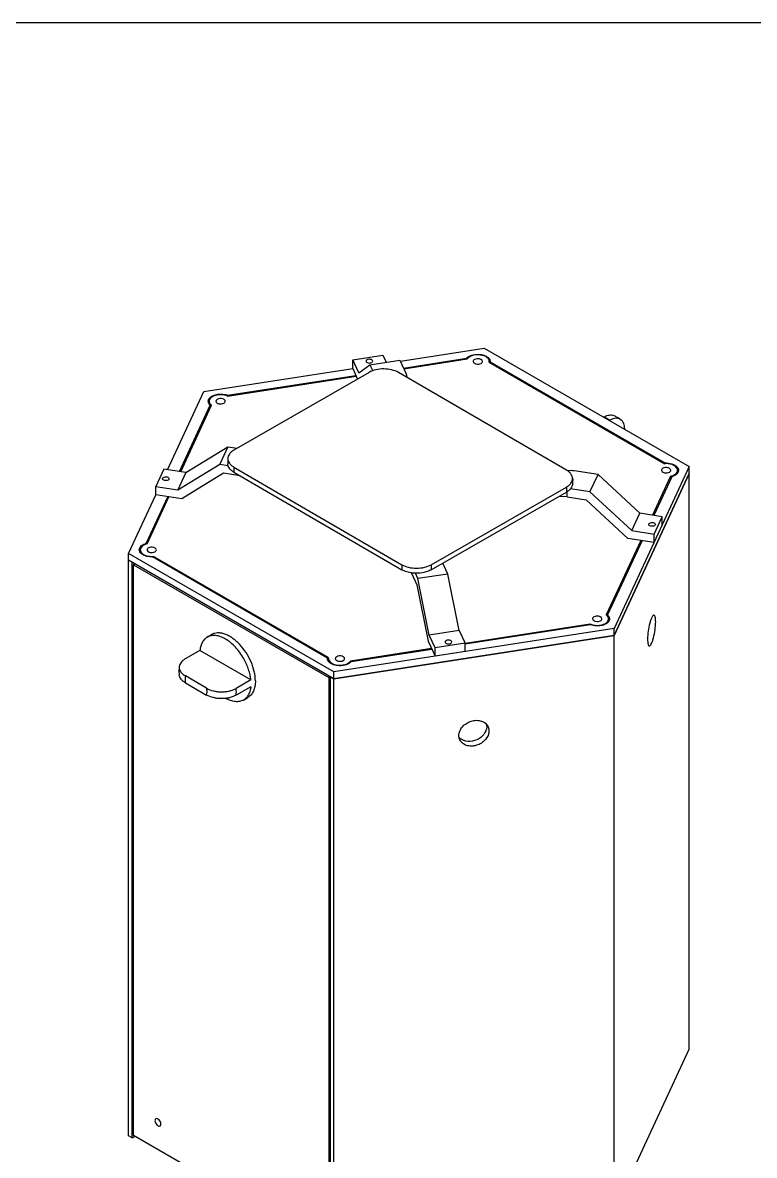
# Model space of a CAD drawing. Header units: millimetres. Extents: x 0 to 1478, y 0 to 841.
# Drawn here: x 353 to 706, y 295 to 841 of the extents above; entities that cross this region are included whole.
import ezdxf

# ---------------------------------------------------------------- set-up
doc = ezdxf.new("R2010")
doc.units = ezdxf.units.MM
doc.header["$LTSCALE"] = 65.395
doc.layers.get('0').update_dxf_attribs({"linetype": 'CONTINUOUS'})
doc.layers.add('AXIS', color=7, linetype='CONTINUOUS')
doc.layers.add('SURFACES', color=7, linetype='CONTINUOUS')

msp = doc.modelspace()

# ---------------------------------------------------------------- linework, layer by layer
at = {"color": 7, "linetype": 'Continuous'}
for p, q in [((0, 841), (1189, 841)), ((515.16, 672.19), (512.3, 678.36)), ((526.79, 680.6), (528.35, 677.24)), ((535.06, 678.28), (538.15, 671.62)), ((536.82, 674.48), (567.25, 679.19)), ((567.25, 678.88), (567.25, 679.19)), ((578.6, 677.62), (578.6, 677.46)), ((578.6, 676.97), (578.6, 677.46)), ((578.6, 677.46), (663.17, 628.63)), ((520.17, 672.35), (454.96, 634.88)), ((512.3, 674.28), (514.66, 669.18)), ((520.58, 676.03), (521.92, 673.14)), ((615.43, 625.26), (534.32, 672.32)), ((451.88, 661.34), (513.85, 670.93)), ((538.58, 669.85), (538.36, 670.97)), ((451.88, 660.98), (451.88, 661.34)), ((428.7, 624.55), (443.55, 656.57)), ((443.55, 655.23), (443.55, 656.57)), ((633.34, 650.75), (633.61, 650.91)), ((636.17, 649.12), (636.44, 649.28)), ((643.51, 645.07), (643.51, 644.88)), ((452.01, 630.79), (452.01, 628.34)), ((663.17, 628.35), (663.17, 628.63)), ((454.92, 626.72), (536.03, 579.65)), ((454.92, 624.27), (536.03, 577.2)), ((615.6, 625.15), (617.99, 625)), ((638.39, 545.58), (674.62, 623.65)), ((674.62, 346.04), (674.62, 623.65)), ((618.34, 621.19), (618.34, 618.74)), ((666.17, 622.08), (657.51, 603.43)), ((412.62, 589.92), (423.05, 612.38)), ((550.17, 579.63), (615.39, 617.09)), ((550.17, 577.18), (615.39, 614.64)), ((615.79, 612.34), (611.82, 612.59)), ((412.62, 589.57), (412.62, 589.92)), ((651.86, 591.25), (635.23, 555.43)), ((407.21, 580.05), (406.5, 579.65)), ((406.5, 304.48), (406.5, 579.65)), ((406.5, 579.65), (500.82, 525.19)), ((500.13, 534.57), (415.62, 583.36)), ((558.21, 575.15), (555.78, 580.4)), ((540.63, 575.48), (543.22, 569.91)), ((543.72, 572.91), (542.52, 575.51)), ((558.21, 575.15), (543.72, 572.91)), ((563.62, 547.98), (558.21, 575.15)), ((543.22, 569.91), (548.64, 542.73)), ((549.14, 545.74), (543.72, 572.91)), ((635.23, 554.88), (635.23, 555.43)), ((563.62, 547.98), (549.14, 545.74)), ((563.62, 547.98), (566.49, 541.8)), ((626.9, 550.65), (566.56, 541.32)), ((503.16, 524.66), (638.39, 545.58)), ((548.64, 542.73), (552, 535.48)), ((552, 539.56), (549.14, 545.74)), ((566.49, 541.8), (552, 539.56)), ((566.49, 537.72), (566.49, 541.8)), ((638.39, 267.97), (638.39, 545.58)), ((438.54, 538.29), (431.47, 534.21)), ((463.13, 524.09), (438.54, 538.29)), ((550.45, 538.83), (511.46, 532.79)), ((552, 535.48), (552, 539.56)), ((566.49, 537.72), (552, 535.48)), ((500.12, 534.38), (500.13, 534.57)), ((500.13, 534.38), (500.13, 534.57)), ((441.8, 520.07), (431.58, 525.98)), ((501.53, 525.6), (500.82, 525.19)), ((500.82, 525.19), (500.82, 250.03)), ((501.53, 247.99), (501.53, 525.6)), ((501.53, 525.6), (503.16, 524.66)), ((503.16, 247.05), (503.16, 524.66)), ((431.58, 522.71), (441.8, 516.81)), ((463.13, 524.09), (456.06, 520.01)), ((463.13, 520.83), (456.06, 516.74)), ((638.39, 267.97), (674.62, 346.04)), ((500.82, 250.03), (406.5, 304.48))]:
    msp.add_line(p, q, dxfattribs=at)
at = {"color": 9, "linetype": 'Continuous'}
for p, q in [((454.92, 626.72), (454.92, 624.27)), ((615.39, 617.09), (615.39, 614.64)), ((536.03, 579.65), (536.03, 577.2)), ((550.17, 579.63), (550.17, 577.18)), ((540.63, 575.48), (540.63, 575.68))]:
    msp.add_line(p, q, dxfattribs=at)
at = {"color": 7, "linetype": 'Continuous'}
for centre, radius, start, end in [((576.59, 677.63), 2.01, 1.3261, 5.3868), ((576.61, 677.63), 2, 359.9349, 1.321), ((663.46, 618.29), 10.35, 88.196, 91.602), ((667.43, 625.17), 2.03, 350.5851, 359.9268), ((667.45, 625.17), 2.01, 359.9553, 1.8893), ((414.83, 582.33), 7.91, 106.2371, 110.2979), ((411.35, 586.82), 2.03, 170.5851, 179.9268), ((411.33, 586.82), 2.01, 179.9553, 181.8514), ((543.29, 576.72), 2.93, 200.4645, 204.9179), ((433.34, 519.46), 30.3, 29.2181, 29.4226), ((502.12, 534.38), 2, 179.9258, 181.427), ((502.13, 534.38), 2.01, 181.4303, 184.8881), ((504.35, 536.25), 4.98, 232.8702, 238.3501)]:
    msp.add_arc(centre, radius, start, end, dxfattribs=at)
for points, knots in [([(519.19, 678.46), (519.12, 678.42), (518.89, 678.27), (518.72, 678), (518.72, 677.81)], [0, 0, 0, 0, 0.29449, 1, 1, 1, 1]), ([(518.72, 677.81), (518.72, 677.61), (519, 677.18), (519.74, 676.9), (520.61, 676.85), (521.2, 677.01), (521.45, 677.15)], [0, 0, 0, 0, 0.183509, 0.435119, 0.728337, 1, 1, 1, 1]), ([(521.92, 677.8), (521.92, 678), (521.63, 678.43), (520.9, 678.71), (520.03, 678.76), (519.43, 678.6), (519.19, 678.46)], [0, 0, 0, 0, 0.183509, 0.435119, 0.728337, 1, 1, 1, 1]), ([(521.45, 677.15), (521.52, 677.19), (521.74, 677.34), (521.92, 677.61), (521.92, 677.8)], [0, 0, 0, 0, 0.29449, 1, 1, 1, 1]), ([(567.55, 679.5), (567.61, 679.55), (567.84, 679.75), (568.1, 679.92), (568.3, 680.04)], [0, 0, 0, 0, 0.239769, 1, 1, 1, 1]), ([(568.3, 680.04), (569.15, 680.55), (571.22, 681.16), (573.35, 681.13), (574.43, 680.93)], [0, 0, 0, 0, 0.477302, 1, 1, 1, 1]), ([(571.06, 678.57), (570.87, 678.46), (570.55, 678.21), (570.4, 677.82), (570.4, 677.65)], [0, 0, 0, 0, 0.550751, 1, 1, 1, 1]), ([(570.4, 677.65), (570.4, 677.38), (570.68, 676.94), (571.23, 676.62), (572.01, 676.35), (573.06, 676.3), (573.89, 676.53), (574.24, 676.73)], [0, 0, 0, 0, 0.183291, 0.301475, 0.436206, 0.728901, 1, 1, 1, 1]), ([(574.9, 677.65), (574.9, 677.92), (574.62, 678.35), (574.06, 678.68), (573.29, 678.94), (572.24, 678.99), (571.4, 678.77), (571.06, 678.57)], [0, 0, 0, 0, 0.183291, 0.301475, 0.436206, 0.728901, 1, 1, 1, 1]), ([(574.24, 676.73), (574.42, 676.84), (574.74, 677.08), (574.9, 677.47), (574.9, 677.65)], [0, 0, 0, 0, 0.550751, 1, 1, 1, 1]), ([(574.43, 680.93), (575.23, 680.78), (576.66, 680.34), (577.88, 679.38), (578.23, 678.83)], [0, 0, 0, 0, 0.554293, 1, 1, 1, 1]), ([(578.23, 678.83), (578.28, 678.75), (578.46, 678.44), (578.57, 678.08), (578.6, 677.81)], [0, 0, 0, 0, 0.262065, 1, 1, 1, 1]), ([(534.32, 672.32), (533.31, 672.91), (530.98, 673.75), (527.25, 674.17), (523.52, 673.77), (521.18, 672.92), (520.17, 672.35)], [0, 0, 0, 0, 0.236985, 0.499679, 0.762548, 1, 1, 1, 1]), ([(442.93, 659.58), (443.23, 660.07), (444.22, 660.95), (446.16, 661.7), (448.44, 662), (450.03, 661.84), (450.8, 661.67)], [0, 0, 0, 0, 0.200037, 0.446063, 0.721999, 1, 1, 1, 1]), ([(450.8, 661.67), (450.9, 661.64), (451.26, 661.55), (451.62, 661.44), (451.88, 661.34)], [0, 0, 0, 0, 0.256315, 1, 1, 1, 1]), ([(442.82, 657.52), (442.78, 657.59), (442.66, 657.89), (442.6, 658.21), (442.6, 658.44)], [0, 0, 0, 0, 0.25835, 1, 1, 1, 1]), ([(443.55, 656.57), (443.47, 656.64), (443.19, 656.92), (442.94, 657.25), (442.82, 657.52)], [0, 0, 0, 0, 0.266128, 1, 1, 1, 1]), ([(446.95, 659.37), (446.77, 659.26), (446.45, 659.02), (446.3, 658.62), (446.3, 658.45)], [0, 0, 0, 0, 0.550751, 1, 1, 1, 1]), ([(446.3, 658.45), (446.3, 658.18), (446.58, 657.74), (447.13, 657.42), (447.9, 657.16), (448.96, 657.11), (449.79, 657.33), (450.14, 657.53)], [0, 0, 0, 0, 0.183291, 0.301475, 0.436206, 0.728901, 1, 1, 1, 1]), ([(450.8, 658.45), (450.79, 658.72), (450.51, 659.15), (449.96, 659.48), (449.19, 659.74), (448.13, 659.79), (447.3, 659.57), (446.95, 659.37)], [0, 0, 0, 0, 0.183291, 0.301475, 0.436206, 0.728901, 1, 1, 1, 1]), ([(450.14, 657.53), (450.32, 657.64), (450.64, 657.88), (450.8, 658.27), (450.8, 658.45)], [0, 0, 0, 0, 0.550751, 1, 1, 1, 1]), ([(633.61, 650.91), (634.01, 651.14), (634.8, 651.53), (636.02, 651.86), (637.18, 651.9), (637.89, 651.72), (638.22, 651.59)], [0, 0, 0, 0, 0.287206, 0.546835, 0.78191, 1, 1, 1, 1]), ([(641.74, 649.56), (641.57, 649.68), (641.22, 649.89), (640.43, 650.19), (639.29, 650.3), (637.85, 649.99), (636.91, 649.55), (636.44, 649.28)], [0, 0, 0, 0, 0.109148, 0.219205, 0.450333, 0.708485, 1, 1, 1, 1]), ([(638.22, 651.59), (638.53, 651.45), (639.76, 650.89), (640.92, 650.16), (641.74, 649.56)], [0, 0, 0, 0, 0.249062, 1, 1, 1, 1]), ([(643.51, 645.07), (643.51, 645.55), (643.45, 646.46), (643.12, 647.73), (642.56, 648.79), (642.03, 649.34), (641.74, 649.56)], [0, 0, 0, 0, 0.287276, 0.547231, 0.782286, 1, 1, 1, 1]), ([(454.96, 634.88), (454.51, 634.63), (453.71, 634.08), (452.76, 633.08), (452.15, 631.97), (452.01, 631.17), (452.01, 630.79)], [0, 0, 0, 0, 0.289946, 0.549249, 0.782369, 1, 1, 1, 1]), ([(452.01, 630.79), (452.01, 630.41), (452.15, 629.62), (452.75, 628.52), (453.69, 627.52), (454.48, 626.97), (454.92, 626.72)], [0, 0, 0, 0, 0.217912, 0.45115, 0.710347, 1, 1, 1, 1]), ([(454.92, 624.27), (454.48, 624.52), (453.69, 625.07), (452.75, 626.07), (452.15, 627.17), (452.01, 627.96), (452.01, 628.34)], [0, 0, 0, 0, 0.289653, 0.54885, 0.782088, 1, 1, 1, 1]), ([(663.78, 628.63), (664.92, 628.6), (666.94, 628.24), (668.75, 627), (669.18, 626.22)], [0, 0, 0, 0, 0.563324, 1, 1, 1, 1]), ([(618.34, 621.19), (618.34, 621.56), (618.2, 622.36), (617.6, 623.46), (616.65, 624.46), (615.86, 625), (615.43, 625.26)], [0, 0, 0, 0, 0.217912, 0.45115, 0.710347, 1, 1, 1, 1]), ([(661.9, 626.12), (661.72, 626.01), (661.4, 625.76), (661.24, 625.37), (661.24, 625.2)], [0, 0, 0, 0, 0.550751, 1, 1, 1, 1]), ([(661.24, 625.2), (661.24, 624.93), (661.53, 624.49), (662.08, 624.17), (662.85, 623.9), (663.91, 623.85), (664.74, 624.08), (665.09, 624.28)], [0, 0, 0, 0, 0.183291, 0.301475, 0.436206, 0.728901, 1, 1, 1, 1]), ([(665.74, 625.2), (665.74, 625.47), (665.46, 625.9), (664.91, 626.23), (664.14, 626.49), (663.08, 626.54), (662.25, 626.32), (661.9, 626.12)], [0, 0, 0, 0, 0.183291, 0.301475, 0.436206, 0.728901, 1, 1, 1, 1]), ([(665.09, 624.28), (665.27, 624.39), (665.59, 624.63), (665.74, 625.02), (665.74, 625.2)], [0, 0, 0, 0, 0.550751, 1, 1, 1, 1]), ([(668.17, 623.02), (668.03, 622.92), (667.41, 622.52), (666.71, 622.24), (666.17, 622.08)], [0, 0, 0, 0, 0.231925, 1, 1, 1, 1]), ([(669.2, 624.16), (669.14, 624.06), (668.87, 623.62), (668.49, 623.26), (668.17, 623.02)], [0, 0, 0, 0, 0.231593, 1, 1, 1, 1]), ([(669.18, 626.22), (669.22, 626.15), (669.37, 625.84), (669.45, 625.49), (669.46, 625.24)], [0, 0, 0, 0, 0.260148, 1, 1, 1, 1]), ([(615.39, 617.09), (615.83, 617.35), (616.63, 617.89), (617.59, 618.9), (618.2, 620.01), (618.34, 620.8), (618.34, 621.19)], [0, 0, 0, 0, 0.289946, 0.549249, 0.782369, 1, 1, 1, 1]), ([(618.34, 618.74), (618.34, 618.35), (618.2, 617.56), (617.59, 616.45), (616.63, 615.45), (615.83, 614.9), (615.39, 614.64)], [0, 0, 0, 0, 0.217631, 0.450751, 0.710054, 1, 1, 1, 1]), ([(618.68, 620.69), (618.68, 620.74), (618.64, 620.97), (618.48, 621.14), (618.34, 621.24)], [0, 0, 0, 0, 0.226342, 1, 1, 1, 1]), ([(409.61, 585.77), (409.57, 585.85), (409.42, 586.16), (409.34, 586.5), (409.33, 586.76)], [0, 0, 0, 0, 0.260156, 1, 1, 1, 1]), ([(409.59, 587.84), (409.7, 588.04), (410.32, 588.91), (411.31, 589.45), (412.09, 589.74)], [0, 0, 0, 0, 0.21648, 1, 1, 1, 1]), ([(410.63, 584.67), (410.52, 584.75), (410.13, 585.06), (409.79, 585.45), (409.61, 585.77)], [0, 0, 0, 0, 0.270562, 1, 1, 1, 1]), ([(415.62, 583.36), (414.69, 583.34), (412.94, 583.51), (411.29, 584.19), (410.63, 584.67)], [0, 0, 0, 0, 0.533307, 1, 1, 1, 1]), ([(413.7, 587.72), (413.52, 587.61), (413.2, 587.37), (413.04, 586.98), (413.04, 586.8)], [0, 0, 0, 0, 0.550751, 1, 1, 1, 1]), ([(413.04, 586.8), (413.04, 586.53), (413.32, 586.1), (413.88, 585.77), (414.65, 585.51), (415.7, 585.46), (416.54, 585.68), (416.88, 585.88)], [0, 0, 0, 0, 0.183291, 0.301475, 0.436206, 0.728901, 1, 1, 1, 1]), ([(417.54, 586.8), (417.54, 587.07), (417.26, 587.51), (416.71, 587.83), (415.93, 588.09), (414.88, 588.14), (414.05, 587.92), (413.7, 587.72)], [0, 0, 0, 0, 0.183291, 0.301475, 0.436206, 0.728901, 1, 1, 1, 1]), ([(416.88, 585.88), (417.07, 585.99), (417.39, 586.23), (417.54, 586.63), (417.54, 586.8)], [0, 0, 0, 0, 0.550751, 1, 1, 1, 1]), ([(536.03, 579.65), (537.03, 579.07), (539.36, 578.22), (543.09, 577.81), (546.83, 578.21), (549.17, 579.05), (550.17, 579.63)], [0, 0, 0, 0, 0.236985, 0.499679, 0.762548, 1, 1, 1, 1]), ([(541.14, 575.61), (540.21, 575.72), (538.44, 576.08), (536.77, 576.77), (536.03, 577.2)], [0, 0, 0, 0, 0.523987, 1, 1, 1, 1]), ([(550.17, 577.18), (549.56, 576.83), (548.2, 576.23), (545.18, 575.48), (542.75, 575.43), (541.14, 575.61)], [0, 0, 0, 0, 0.228198, 0.477121, 1, 1, 1, 1]), ([(628.65, 554.47), (628.46, 554.36), (628.15, 554.11), (627.99, 553.72), (627.99, 553.55)], [0, 0, 0, 0, 0.550751, 1, 1, 1, 1]), ([(627.99, 553.55), (627.99, 553.28), (628.27, 552.84), (628.83, 552.52), (629.6, 552.25), (630.65, 552.2), (631.48, 552.43), (631.83, 552.63)], [0, 0, 0, 0, 0.183291, 0.301475, 0.436206, 0.728901, 1, 1, 1, 1]), ([(632.49, 553.55), (632.49, 553.82), (632.21, 554.25), (631.66, 554.58), (630.88, 554.84), (629.83, 554.89), (629, 554.67), (628.65, 554.47)], [0, 0, 0, 0, 0.183291, 0.301475, 0.436206, 0.728901, 1, 1, 1, 1]), ([(631.83, 552.63), (632.02, 552.74), (632.34, 552.98), (632.49, 553.37), (632.49, 553.55)], [0, 0, 0, 0, 0.550751, 1, 1, 1, 1]), ([(635.85, 552.41), (635.8, 552.33), (635.57, 551.98), (635.26, 551.69), (635.01, 551.49)], [0, 0, 0, 0, 0.2347, 1, 1, 1, 1]), ([(635.23, 555.43), (635.31, 555.36), (635.6, 555.08), (635.84, 554.74), (635.97, 554.48)], [0, 0, 0, 0, 0.266128, 1, 1, 1, 1]), ([(635.97, 554.48), (636.01, 554.4), (636.13, 554.11), (636.19, 553.79), (636.19, 553.55)], [0, 0, 0, 0, 0.25835, 1, 1, 1, 1]), ([(630.94, 550.12), (630.59, 550.09), (629.23, 550.06), (627.85, 550.3), (626.9, 550.65)], [0, 0, 0, 0, 0.258083, 1, 1, 1, 1]), ([(635.01, 551.49), (634.48, 551.08), (633.15, 550.44), (631.71, 550.17), (630.94, 550.12)], [0, 0, 0, 0, 0.464888, 1, 1, 1, 1]), ([(442.08, 544.71), (441.59, 544.43), (440.66, 543.69), (439.6, 542.19), (438.86, 540.35), (438.61, 539), (438.54, 538.29)], [0, 0, 0, 0, 0.224209, 0.460256, 0.717173, 1, 1, 1, 1]), ([(459.73, 534.34), (459.17, 535.35), (457.93, 537.27), (455.81, 539.87), (453.49, 542.08), (451.06, 543.8), (448.62, 544.99), (446.24, 545.58), (444.34, 545.54), (442.99, 545.17), (442.37, 544.88), (442.08, 544.71)], [0, 0, 0, 0, 0.15487, 0.306072, 0.449884, 0.583233, 0.704126, 0.812166, 0.909188, 0.955027, 1, 1, 1, 1]), ([(557.34, 543.01), (557.27, 542.97), (557.04, 542.82), (556.87, 542.55), (556.87, 542.36)], [0, 0, 0, 0, 0.29449, 1, 1, 1, 1]), ([(556.87, 542.36), (556.87, 542.16), (557.15, 541.73), (557.89, 541.45), (558.76, 541.4), (559.35, 541.56), (559.6, 541.7)], [0, 0, 0, 0, 0.183509, 0.435119, 0.728337, 1, 1, 1, 1]), ([(560.07, 542.36), (560.07, 542.55), (559.78, 542.99), (559.05, 543.26), (558.18, 543.31), (557.58, 543.15), (557.34, 543.01)], [0, 0, 0, 0, 0.183509, 0.435119, 0.728337, 1, 1, 1, 1]), ([(559.6, 541.7), (559.67, 541.74), (559.89, 541.89), (560.07, 542.16), (560.07, 542.36)], [0, 0, 0, 0, 0.29449, 1, 1, 1, 1]), ([(504.55, 535.27), (504.36, 535.16), (504.04, 534.92), (503.89, 534.52), (503.89, 534.35)], [0, 0, 0, 0, 0.550751, 1, 1, 1, 1]), ([(508.39, 534.35), (508.39, 534.62), (508.11, 535.05), (507.55, 535.38), (506.78, 535.64), (505.73, 535.69), (504.9, 535.47), (504.55, 535.27)], [0, 0, 0, 0, 0.183291, 0.301475, 0.436206, 0.728901, 1, 1, 1, 1]), ([(428.58, 530.55), (428.54, 530.22), (428.42, 528.87), (428.46, 527.5), (428.58, 526.49)], [0, 0, 0, 0, 0.249062, 1, 1, 1, 1]), ([(428.58, 530.55), (428.56, 530.34), (428.54, 529.92), (428.68, 529.06), (429.19, 527.99), (430.21, 526.87), (431.09, 526.26), (431.58, 525.98)], [0, 0, 0, 0, 0.10899, 0.218867, 0.449916, 0.708447, 1, 1, 1, 1]), ([(431.47, 534.21), (431.07, 533.97), (430.34, 533.48), (429.44, 532.59), (428.83, 531.61), (428.62, 530.9), (428.58, 530.55)], [0, 0, 0, 0, 0.287208, 0.546837, 0.781911, 1, 1, 1, 1]), ([(463.13, 524.09), (463.05, 524.93), (462.77, 526.64), (461.82, 530.1), (460.69, 532.63), (459.79, 534.25)], [0, 0, 0, 0, 0.234296, 0.481713, 1, 1, 1, 1]), ([(501.35, 532.28), (501.26, 532.35), (500.93, 532.62), (500.64, 532.94), (500.48, 533.2)], [0, 0, 0, 0, 0.267066, 1, 1, 1, 1]), ([(507.25, 530.98), (506.26, 530.87), (504.34, 530.93), (502.5, 531.54), (501.74, 532.01)], [0, 0, 0, 0, 0.526368, 1, 1, 1, 1]), ([(503.89, 534.35), (503.89, 534.08), (504.17, 533.64), (504.73, 533.32), (505.5, 533.06), (506.55, 533.01), (507.38, 533.23), (507.73, 533.43)], [0, 0, 0, 0, 0.183291, 0.301475, 0.436206, 0.728901, 1, 1, 1, 1]), ([(511.46, 532.79), (510.99, 532.27), (509.62, 531.43), (508.09, 531.07), (507.25, 530.98)], [0, 0, 0, 0, 0.453014, 1, 1, 1, 1]), ([(507.73, 533.43), (507.92, 533.54), (508.24, 533.78), (508.39, 534.17), (508.39, 534.35)], [0, 0, 0, 0, 0.550751, 1, 1, 1, 1]), ([(431.58, 522.71), (431.17, 522.95), (430.41, 523.46), (429.47, 524.38), (428.83, 525.39), (428.62, 526.13), (428.58, 526.49)], [0, 0, 0, 0, 0.287277, 0.547232, 0.782286, 1, 1, 1, 1]), ([(441.8, 520.07), (442.81, 519.49), (444.53, 518.85), (446.96, 518.41), (448.91, 518.29), (450.87, 518.39), (452.75, 518.71), (454.5, 519.23), (455.57, 519.73), (456.06, 520.01)], [0, 0, 0, 0, 0.236356, 0.365836, 0.498891, 0.632135, 0.762118, 0.885621, 1, 1, 1, 1]), ([(463.13, 520.83), (463.05, 520.11), (462.8, 518.76), (462.07, 516.92), (461, 515.42), (460.07, 514.69), (459.58, 514.4)], [0, 0, 0, 0, 0.282827, 0.539744, 0.775791, 1, 1, 1, 1]), ([(456.06, 516.74), (455.57, 516.46), (454.5, 515.97), (452.75, 515.44), (450.87, 515.12), (448.91, 515.03), (446.96, 515.15), (444.53, 515.59), (442.81, 516.23), (441.8, 516.81)], [0, 0, 0, 0, 0.114379, 0.237882, 0.367865, 0.501109, 0.634164, 0.763644, 1, 1, 1, 1]), ([(459.58, 514.4), (459.3, 514.24), (458.7, 513.96), (457.39, 513.59), (455.55, 513.53), (453.25, 514.06), (451.75, 514.75), (450.99, 515.18)], [0, 0, 0, 0, 0.108545, 0.21907, 0.452383, 0.711166, 1, 1, 1, 1])]:
    msp.add_open_spline(points, degree=3, knots=knots, dxfattribs=at)
for points in [[(567.25, 679.19), (567.34, 679.3), (567.45, 679.4), (567.55, 679.5)], [(538.36, 670.97), (538.32, 671.2), (538.25, 671.42), (538.15, 671.62)], [(442.6, 658.44), (442.6, 658.6), (442.62, 658.75), (442.65, 658.9)], [(442.65, 658.9), (442.71, 659.14), (442.81, 659.37), (442.93, 659.58)], [(669.43, 624.84), (669.39, 624.61), (669.31, 624.37), (669.2, 624.16)], [(618.34, 620.15), (618.43, 620.22), (618.51, 620.29), (618.58, 620.39)], [(618.58, 620.39), (618.64, 620.48), (618.68, 620.59), (618.68, 620.69)], [(409.35, 587.15), (409.39, 587.39), (409.48, 587.62), (409.59, 587.84)], [(636.13, 553.09), (636.08, 552.85), (635.98, 552.62), (635.85, 552.41)], [(636.19, 553.55), (636.19, 553.4), (636.17, 553.24), (636.13, 553.09)], [(500.3, 533.53), (500.21, 533.75), (500.15, 533.98), (500.13, 534.21)], [(500.48, 533.2), (500.41, 533.31), (500.35, 533.42), (500.3, 533.53)]]:
    msp.add_open_spline(points, degree=3, dxfattribs=at)
at = {"color": 9, "linetype": 'Continuous'}
for points, knots in [([(633.61, 650.91), (633.85, 650.81), (634.83, 650.33), (635.76, 649.76), (636.44, 649.28)], [0, 0, 0, 0, 0.239326, 1, 1, 1, 1]), ([(431.58, 525.98), (431.44, 525.48), (431.32, 524.38), (431.46, 523.28), (431.58, 522.71)], [0, 0, 0, 0, 0.466488, 1, 1, 1, 1]), ([(441.8, 516.81), (441.94, 517.3), (442.06, 518.41), (441.92, 519.5), (441.8, 520.07)], [0, 0, 0, 0, 0.466488, 1, 1, 1, 1]), ([(456.06, 516.74), (456.08, 517), (456.17, 518.09), (456.13, 519.18), (456.06, 520.01)], [0, 0, 0, 0, 0.239326, 1, 1, 1, 1])]:
    msp.add_open_spline(points, degree=3, knots=knots, dxfattribs=at)
at = {"layer": 'AXIS', "color": 7, "linetype": 'Continuous'}
for p, q in [((536.98, 674.15), (567.58, 678.88)), ((578.1, 677.25), (662.81, 628.35)), ((451.86, 660.98), (514.01, 670.59)), ((429.28, 624.47), (444.16, 656.53)), ((443.05, 657.14), (443.05, 658.45)), ((668.99, 623.84), (668.99, 625.2)), ((665.63, 622.27), (656.93, 603.52)), ((665.63, 620.93), (665.63, 622.08)), ((413.15, 589.73), (423.63, 612.29)), ((651.28, 591.34), (634.63, 555.46)), ((409.79, 585.49), (409.79, 586.8)), ((415.97, 583.16), (415.97, 583.65)), ((500.68, 534.74), (415.97, 583.65)), ((635.74, 552.25), (635.74, 553.55)), ((626.92, 551.02), (566.51, 541.67)), ((626.92, 550.65), (626.92, 551.02)), ((442.08, 544.71), (444.2, 545.94)), ((550.29, 539.16), (511.21, 533.11)), ((500.64, 532.98), (500.64, 534.35)), ((511.21, 532.55), (511.21, 533.11)), ((459.58, 514.4), (461.7, 515.63))]:
    msp.add_line(p, q, dxfattribs=at)
for centre, radius, start, end in [((576.28, 677.65), 1.86, 347.7933, 358.4183), ((576.28, 677.65), 1.87, 359.861, 8.8287), ((576.3, 677.65), 1.84, 358.4499, 359.8362), ((664.36, 628.29), 6.13, 292.0404, 296.6794), ((667.14, 625.2), 1.85, 359.9666, 10.1143), ((415.28, 592.96), 9.33, 263.5462, 267.0533), ((415.29, 593.2), 9.57, 267.0399, 271.8816), ((415.3, 592.99), 9.37, 271.8787, 274.1161), ((633.88, 553.55), 1.86, 0.0206, 11.5115), ((629.59, 557.14), 6.68, 246.4585, 250.9972), ((629.88, 557.98), 7.57, 250.9773, 255.0436), ((630.24, 559.8), 9.43, 262.5673, 276.7173), ((502.5, 534.35), 1.86, 167.7933, 178.4183), ((502.49, 534.35), 1.84, 178.4499, 179.8362), ((502.51, 534.35), 1.87, 179.861, 188.8287), ((506.14, 540.59), 9.41, 263.0589, 277.1919), ((509, 534.73), 2.74, 322.1473, 323.8215), ((572.06, 501.74), 4.92, 6.6769, 9.9498), ((571.95, 501.73), 5.04, 359.9862, 6.6614)]:
    msp.add_arc(centre, radius, start, end, dxfattribs=at)
for points, knots in [([(574.89, 680.55), (573.52, 680.9), (571.34, 680.93), (568.87, 680.07), (567.9, 679.31), (567.58, 678.88)], [0, 0, 0, 0, 0.545302, 0.794613, 1, 1, 1, 1]), ([(577.7, 678.9), (577.56, 679.09), (576.79, 679.89), (575.72, 680.33), (574.89, 680.55)], [0, 0, 0, 0, 0.216559, 1, 1, 1, 1]), ([(578.12, 677.93), (578.11, 678.02), (578.03, 678.36), (577.86, 678.69), (577.7, 678.9)], [0, 0, 0, 0, 0.239775, 1, 1, 1, 1]), ([(451.86, 660.98), (450.99, 661.37), (449.03, 661.76), (446.6, 661.52), (444.87, 660.87), (443.88, 660.2), (443.21, 659.39), (443.05, 658.75), (443.05, 658.45)], [0, 0, 0, 0, 0.279536, 0.568827, 0.699899, 0.814862, 0.913098, 1, 1, 1, 1]), ([(443.34, 657.42), (443.44, 657.26), (443.6, 657.05), (443.78, 656.86), (443.83, 656.82)], [0, 0, 0, 0, 0.738695, 1, 1, 1, 1]), ([(668.97, 625.52), (668.79, 626.5), (667.22, 627.74), (664.96, 628.33), (663.54, 628.4), (662.81, 628.35)], [0, 0, 0, 0, 0.415273, 0.696984, 1, 1, 1, 1]), ([(667.11, 622.81), (667.29, 622.89), (667.91, 623.25), (668.46, 623.75), (668.71, 624.19)], [0, 0, 0, 0, 0.279653, 1, 1, 1, 1]), ([(668.71, 624.19), (668.76, 624.27), (668.92, 624.58), (668.99, 624.94), (668.99, 625.2)], [0, 0, 0, 0, 0.261383, 1, 1, 1, 1]), ([(413.15, 589.73), (412.68, 589.61), (411.81, 589.32), (410.72, 588.65), (409.98, 587.8), (409.79, 587.12), (409.79, 586.8)], [0, 0, 0, 0, 0.305581, 0.57373, 0.801065, 1, 1, 1, 1]), ([(409.79, 586.8), (409.79, 586.55), (409.87, 586.2), (410.02, 585.89), (410.06, 585.82)], [0, 0, 0, 0, 0.739045, 1, 1, 1, 1]), ([(410.06, 585.82), (410.41, 585.2), (411.77, 584.18), (413.34, 583.79), (414.23, 583.68)], [0, 0, 0, 0, 0.439442, 1, 1, 1, 1]), ([(631.34, 550.44), (632.23, 550.54), (633.8, 550.94), (635.15, 551.97), (635.48, 552.59)], [0, 0, 0, 0, 0.561062, 1, 1, 1, 1]), ([(635.48, 552.59), (635.53, 552.66), (635.67, 552.96), (635.74, 553.3), (635.74, 553.55)], [0, 0, 0, 0, 0.260436, 1, 1, 1, 1]), ([(657.65, 555.28), (657.48, 555.31), (657.18, 555.11), (656.9, 554.73), (656.51, 554.08), (656.07, 552.97), (655.39, 550.71), (654.8, 547.58), (654.56, 544.97), (654.56, 543.69)], [0, 0, 0, 0, 0.041803, 0.074587, 0.116411, 0.225908, 0.364469, 0.689192, 1, 1, 1, 1]), ([(655.36, 540.46), (655.53, 540.44), (655.83, 540.64), (656.11, 541.01), (656.5, 541.67), (656.94, 542.78), (657.62, 545.03), (658.22, 548.17), (658.45, 550.78), (658.45, 552.06)], [0, 0, 0, 0, 0.041803, 0.074587, 0.116411, 0.225908, 0.364469, 0.689192, 1, 1, 1, 1]), ([(658.45, 552.06), (658.45, 552.49), (658.43, 553.27), (658.28, 554.28), (658.08, 554.96), (657.79, 555.26), (657.65, 555.28)], [0, 0, 0, 0, 0.379652, 0.675428, 0.877739, 1, 1, 1, 1]), ([(465.33, 523.64), (465.33, 525.13), (464.91, 528.28), (463.35, 532.9), (460.94, 537.34), (458.35, 540.66), (456.02, 542.91), (454.23, 544.31), (452.42, 545.42), (450.61, 546.22), (448.84, 546.69), (447.16, 546.81), (445.59, 546.58), (444.64, 546.19), (444.2, 545.94)], [0, 0, 0, 0, 0.128623, 0.270154, 0.417244, 0.561527, 0.630178, 0.695317, 0.756313, 0.812795, 0.864736, 0.912549, 0.957159, 1, 1, 1, 1]), ([(654.56, 543.69), (654.56, 543.25), (654.59, 542.48), (654.73, 541.47), (654.93, 540.79), (655.22, 540.48), (655.36, 540.46)], [0, 0, 0, 0, 0.379652, 0.675428, 0.877739, 1, 1, 1, 1]), ([(500.89, 533.41), (501.22, 532.8), (502.56, 531.75), (504.12, 531.35), (505, 531.24)], [0, 0, 0, 0, 0.438387, 1, 1, 1, 1]), ([(507.32, 531.25), (507.6, 531.28), (508.63, 531.46), (509.65, 531.84), (510.28, 532.26)], [0, 0, 0, 0, 0.270092, 1, 1, 1, 1]), ([(510.28, 532.26), (510.37, 532.32), (510.69, 532.55), (510.98, 532.82), (511.16, 533.05)], [0, 0, 0, 0, 0.266605, 1, 1, 1, 1]), ([(465.33, 523.64), (465.33, 522.75), (465.19, 521.06), (464.51, 518.75), (463.53, 517.15), (462.54, 516.18), (461.99, 515.79), (461.7, 515.63)], [0, 0, 0, 0, 0.28958, 0.548633, 0.781636, 0.891837, 1, 1, 1, 1]), ([(563.53, 497.26), (563.53, 497.99), (563.86, 499.53), (565.16, 501.57), (567.1, 503.23), (569.45, 504.32), (571.97, 504.73), (574.37, 504.39), (576.38, 503.33), (577.28, 502.16), (577.58, 501.54)], [0, 0, 0, 0, 0.116301, 0.242477, 0.376757, 0.514084, 0.648332, 0.774471, 0.890715, 1, 1, 1, 1]), ([(563.97, 495.22), (563.75, 495.69), (563.57, 496.38), (563.53, 497.08), (563.53, 497.26)], [0, 0, 0, 0, 0.745891, 1, 1, 1, 1]), ([(576.85, 500.54), (576.56, 499.24), (575, 496.71), (571.27, 494.51), (567.59, 494.19), (565.05, 495.09), (564.04, 495.89), (563.64, 496.35)], [0, 0, 0, 0, 0.244665, 0.511997, 0.770144, 0.888883, 1, 1, 1, 1]), ([(578.02, 499.5), (578.02, 498.76), (577.68, 497.22), (576.38, 495.18), (574.45, 493.53), (572.09, 492.44), (569.58, 492.03), (567.18, 492.36), (565.17, 493.42), (564.26, 494.59), (563.97, 495.22)], [0, 0, 0, 0, 0.116301, 0.242477, 0.376757, 0.514084, 0.648332, 0.774471, 0.890715, 1, 1, 1, 1]), ([(577.58, 501.54), (577.8, 501.06), (577.98, 500.37), (578.02, 499.67), (578.02, 499.5)], [0, 0, 0, 0, 0.745891, 1, 1, 1, 1]), ([(417.31, 312.47), (417.17, 312.39), (416.94, 312.1), (416.89, 311.74), (416.89, 311.55)], [0, 0, 0, 0, 0.44925, 1, 1, 1, 1]), ([(416.89, 311.55), (416.89, 311.19), (417.09, 310.45), (417.6, 309.67), (418.14, 309.19), (418.64, 308.91), (419.1, 308.88), (419.31, 309)], [0, 0, 0, 0, 0.271099, 0.563793, 0.698524, 0.816708, 1, 1, 1, 1]), ([(419.72, 309.92), (419.72, 310.28), (419.52, 311.02), (419.02, 311.8), (418.47, 312.28), (417.97, 312.56), (417.52, 312.59), (417.31, 312.47)], [0, 0, 0, 0, 0.271099, 0.563793, 0.698524, 0.816708, 1, 1, 1, 1]), ([(419.31, 309), (419.44, 309.08), (419.67, 309.37), (419.72, 309.73), (419.72, 309.92)], [0, 0, 0, 0, 0.44925, 1, 1, 1, 1])]:
    msp.add_open_spline(points, degree=3, knots=knots, dxfattribs=at)
for points in [[(443.05, 658.45), (443.04, 658.21), (443.09, 657.97), (443.18, 657.75)], [(443.18, 657.75), (443.23, 657.63), (443.28, 657.53), (443.34, 657.42)], [(443.83, 656.82), (443.93, 656.72), (444.04, 656.62), (444.16, 656.53)], [(665.63, 622.27), (665.98, 622.36), (666.33, 622.47), (666.66, 622.6)], [(634.96, 555.18), (634.86, 555.28), (634.74, 555.38), (634.63, 555.46)], [(635.23, 554.88), (635.15, 554.99), (635.06, 555.09), (634.96, 555.18)], [(635.6, 554.25), (635.52, 554.48), (635.39, 554.69), (635.23, 554.88)], [(635.7, 553.92), (635.68, 554.03), (635.65, 554.14), (635.6, 554.25)], [(627.93, 550.67), (628.29, 550.57), (628.65, 550.5), (629.02, 550.45)], [(500.66, 534.07), (500.7, 533.84), (500.78, 533.61), (500.89, 533.41)], [(576.98, 501.73), (576.98, 501.33), (576.94, 500.93), (576.85, 500.54)]]:
    msp.add_open_spline(points, degree=3, dxfattribs=at)
at = {"layer": 'SURFACES', "color": 7, "linetype": 'Continuous'}
for p, q in [((535.27, 677.83), (575.63, 684.07)), ((575.63, 684.07), (674.62, 626.92)), ((512.3, 678.36), (526.79, 680.6)), ((512.3, 674.28), (512.3, 678.36)), ((520.58, 676.03), (535.06, 678.28)), ((440.4, 663.15), (512.3, 674.28)), ((515.16, 672.19), (520.58, 676.03)), ((422.9, 625.45), (440.4, 663.15)), ((431.82, 624.07), (452.03, 636.46)), ((452.03, 636.46), (448.15, 628.09)), ((452.03, 636.46), (456.5, 635.77)), ((427.94, 615.71), (448.15, 628.09)), ((448.15, 628.09), (452.13, 627.48)), ((421.13, 625.72), (417.25, 617.36)), ((431.82, 624.07), (421.13, 625.72)), ((431.82, 624.07), (427.94, 615.71)), ((450.01, 623.72), (429.81, 611.33)), ((457.98, 622.49), (450.01, 623.72)), ((630.64, 623.1), (619.12, 624.88)), ((626.76, 614.73), (630.64, 623.1)), ((650.85, 604.46), (630.64, 623.1)), ((674.62, 626.92), (638.39, 548.84)), ((674.62, 623.65), (638.39, 545.58)), ((674.62, 623.65), (674.62, 626.92)), ((417.25, 613.28), (417.25, 617.36)), ((417.25, 617.36), (427.94, 615.71)), ((404.16, 585.08), (417.25, 613.28)), ((429.81, 611.33), (417.25, 613.28)), ((615.79, 612.34), (615.79, 614.89)), ((615.79, 612.34), (624.89, 610.94)), ((626.76, 614.73), (617.31, 616.19)), ((646.96, 596.09), (626.76, 614.73)), ((624.89, 610.94), (645.1, 592.3)), ((646.96, 596.09), (650.85, 604.46)), ((661.54, 602.8), (650.85, 604.46)), ((657.65, 594.44), (661.54, 602.8)), ((661.54, 598.72), (661.54, 602.8)), ((646.96, 596.09), (657.65, 594.44)), ((657.65, 590.35), (645.1, 592.3)), ((657.65, 590.35), (657.65, 594.44)), ((404.16, 304.2), (404.16, 585.08)), ((503.16, 527.92), (404.16, 585.08)), ((503.16, 524.66), (404.16, 581.81)), ((405.8, 303.26), (405.8, 580.87)), ((638.39, 548.84), (503.16, 527.92)), ((638.39, 545.58), (638.39, 548.84)), ((638.39, 545.58), (503.16, 524.66)), ((503.16, 524.66), (503.16, 527.92)), ((405.8, 303.26), (404.16, 304.2)), ((405.8, 303.26), (407.21, 304.08))]:
    msp.add_line(p, q, dxfattribs=at)
msp.add_arc((617.21, 612.49), 12.53, 81.232, 86.4193, dxfattribs=at)
for points, knots in [([(420.49, 621.1), (420.49, 621.16), (420.54, 621.43), (420.77, 621.64), (420.96, 621.75)], [0, 0, 0, 0, 0.220867, 1, 1, 1, 1]), ([(423.22, 620.44), (422.97, 620.3), (422.38, 620.14), (421.51, 620.19), (420.78, 620.46), (420.49, 620.9), (420.49, 621.1)], [0, 0, 0, 0, 0.271655, 0.564873, 0.816487, 1, 1, 1, 1]), ([(420.96, 621.75), (421.21, 621.89), (421.8, 622.05), (422.67, 622), (423.4, 621.72), (423.69, 621.29), (423.69, 621.09)], [0, 0, 0, 0, 0.271655, 0.564873, 0.816487, 1, 1, 1, 1]), ([(423.69, 621.09), (423.69, 621.03), (423.64, 620.75), (423.41, 620.55), (423.22, 620.44)], [0, 0, 0, 0, 0.220867, 1, 1, 1, 1]), ([(655.1, 599.07), (655.1, 599.13), (655.15, 599.41), (655.38, 599.61), (655.57, 599.72)], [0, 0, 0, 0, 0.220867, 1, 1, 1, 1]), ([(657.83, 598.42), (657.58, 598.27), (656.99, 598.11), (656.12, 598.16), (655.38, 598.44), (655.1, 598.88), (655.1, 599.07)], [0, 0, 0, 0, 0.271655, 0.564873, 0.816487, 1, 1, 1, 1]), ([(655.57, 599.72), (655.81, 599.86), (656.41, 600.03), (657.27, 599.97), (658.01, 599.7), (658.3, 599.26), (658.3, 599.07)], [0, 0, 0, 0, 0.271655, 0.564873, 0.816487, 1, 1, 1, 1]), ([(658.3, 599.07), (658.3, 599.01), (658.25, 598.73), (658.01, 598.52), (657.83, 598.42)], [0, 0, 0, 0, 0.220867, 1, 1, 1, 1])]:
    msp.add_open_spline(points, degree=3, knots=knots, dxfattribs=at)

doc.saveas('drawing.dxf')
